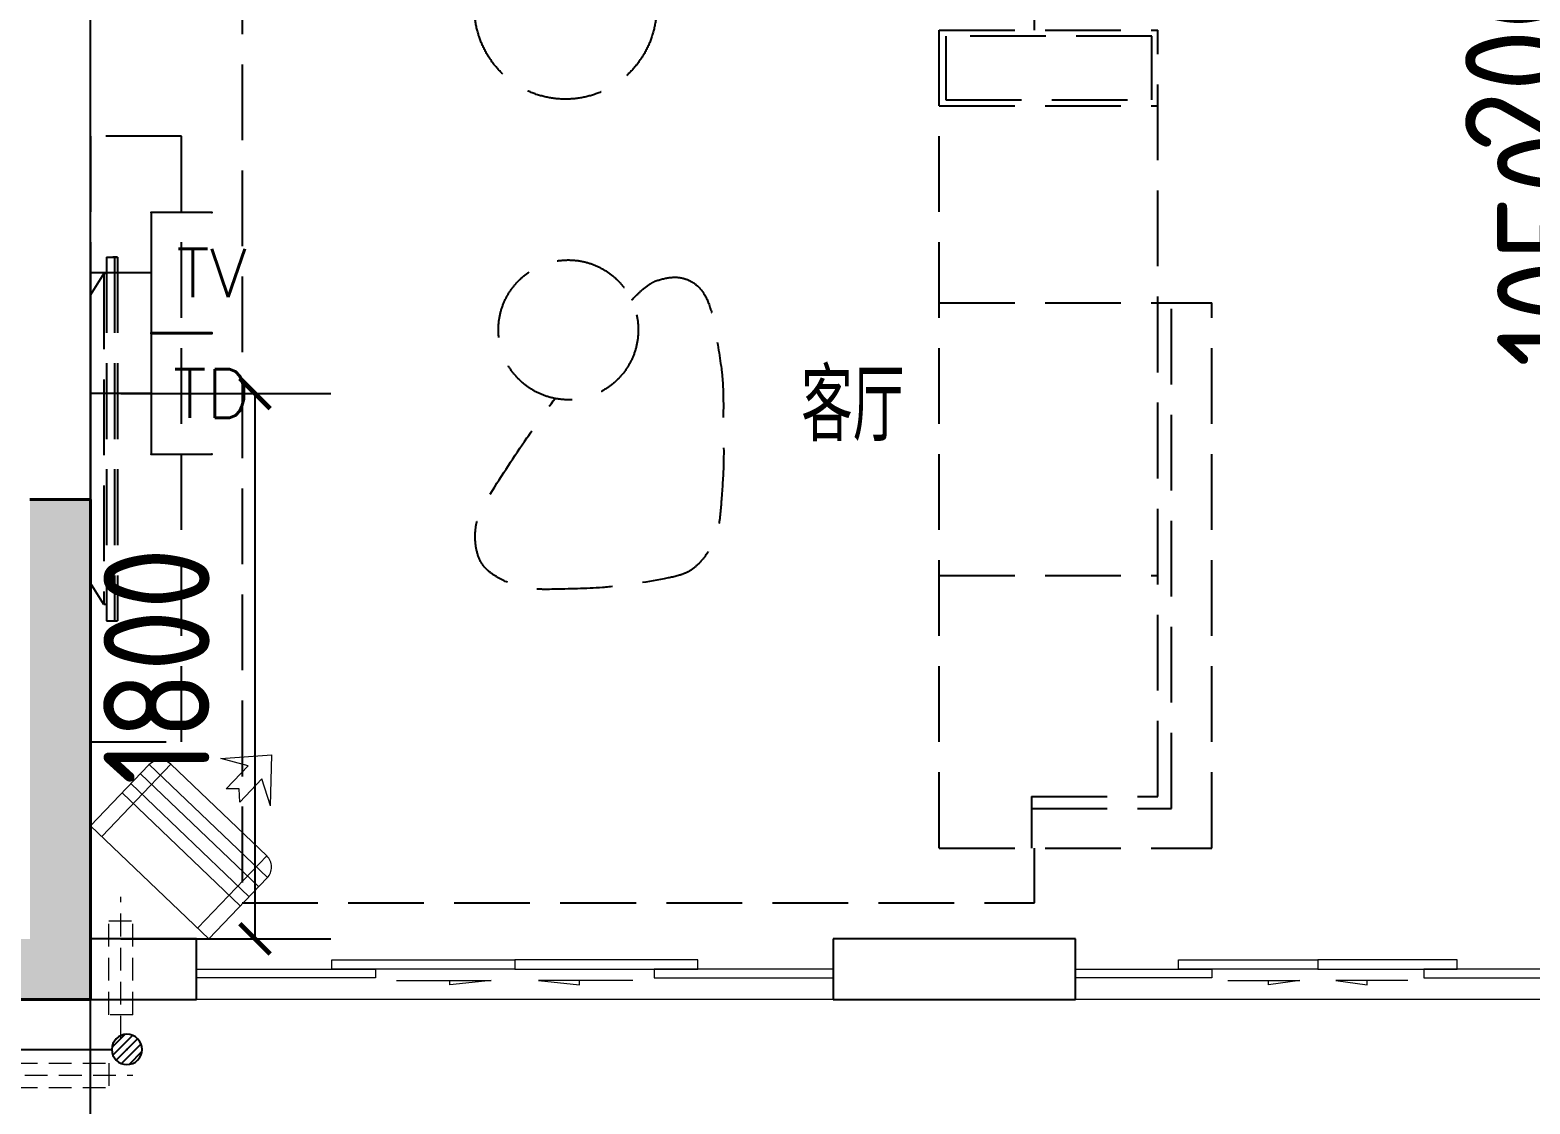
# Model space of a CAD drawing. Extents: x 3753737 to 4713801, y -857380 to 24339.
# Drawn here: x 4237514 to 4242463, y -707968 to -704423 of the extents above; entities that cross this region are included whole.
import ezdxf
from ezdxf.enums import TextEntityAlignment as Align

# ---------------------------------------------------------------- set-up
doc = ezdxf.new("R2010")
doc.units = 0
doc.header["$LTSCALE"] = 1000
doc.header["$MEASUREMENT"] = 0
doc.linetypes.add('A户型$0$DASH', pattern=[0.35, 0.25, -0.1])
doc.linetypes.add('HIDDEN', pattern=[0.375, 0.25, -0.125])
doc.layers.get('0').update_dxf_attribs({"linetype": 'CONTINUOUS'})
doc.layers.get('Defpoints').update_dxf_attribs({"linetype": 'CONTINUOUS'})
for name, color, linetype in [('!!电气', 1, 'CONTINUOUS'), ('5fur', 175, 'CONTINUOUS'), ('EQUIP-通讯', 3, 'CONTINUOUS'), ('LVTRY', 252, 'CONTINUOUS'), ('VPIPE-凝结', 150, 'CONTINUOUS'), ('WALL', 252, 'CONTINUOUS')]:
    doc.layers.add(name, color=color, linetype=linetype)
for name, color, linetype, lineweight in [('COLUMN', 252, 'CONTINUOUS', 40), ('PUB_HATCH', 8, 'CONTINUOUS', 9), ('PUB_TEXT', 7, 'CONTINUOUS', 20), ('WINDOW', 146, 'CONTINUOUS', 20), ('平面-空调室内机', 176, 'CONTINUOUS', 9), ('平面-空调预留孔', 252, 'CONTINUOUS', 15)]:
    doc.layers.add(name, color=color, linetype=linetype, lineweight=lineweight)
doc.styles.add('_TEL_DIM', font='SIMPLEX', dxfattribs={"width": 0.8, "height": 3.5, "bigfont": 'HZTXT'})
doc.styles.get("Standard").update_dxf_attribs({"font": 'gbenor.shx', "bigfont": 'gbcbig.shx'})
doc.dimstyles.get("Standard").update_dxf_attribs({"dimscale": 100, "dimtxt": 3.5, "dimasz": 1, "dimexe": 2.5, "dimexo": 3, "dimgap": 1.5, "dimtad": 1, "dimdec": 0, "dimzin": 0, "dimdsep": 46, "dimtxsty": 'Standard', "dimblk": 'ARCHTICK', "dimcen": 0.09, "dimadec": 0, "dimazin": 0, "dimtfac": 1, "dimtdec": 0, "dimtix": 1, "dimtmove": 2, "dimatfit": 3, "dimfxl": 1, "dimtolj": 1, "dimtzin": 0, "dimarcsym": 0})

# ---------------------------------------------------------------- blocks, each defined once
blk = doc.blocks.new('GFDGFSDFGD')
at = {"layer": 'PUB_HATCH'}
blk.add_hatch(color=256, dxfattribs=at).paths.add_polyline_path([(448216.6, 365523.7), (449216.6, 365523.7), (449216.6, 367173.7), (449016.6, 367173.7), (449016.6, 365723.7), (448216.6, 365723.7)])
at = {"layer": 'COLUMN', "color": 252}
for p, q in [((449216.6, 367173.7), (449016.6, 367173.7)), ((449216.6, 365523.7), (449216.6, 367173.7)), ((448216.6, 365523.7), (449216.6, 365523.7))]:
    blk.add_line(p, q, dxfattribs=at)
blk = doc.blocks.new('$lvtry$00000171')
for p, q in [((-74.2, 10.6), (-10.6, 74.2)), ((-69.8, -27.4), (27.4, 69.8)), ((-53, -53), (53, 53)), ((-27.4, -69.8), (69.8, 27.4)), ((10.6, -74.2), (74.2, -10.6))]:
    blk.add_line(p, q)
blk.add_circle((0, 0), 75)
blk.add_point((0, 0))
blk = doc.blocks.new('dasdasf1sa2f31as32f')
at = {"color": 8}
for p, q in [((-116, 585.6), (43.3, 640.5)), ((82.7, 476.6), (43.3, 640.5)), ((-22.8, 585.5), (-116, 585.6)), ((-22.8, 585.5), (-73.4, 493.2)), ((32.4, 555.1), (-18.1, 462.9)), ((82.7, 476.6), (32.4, 555.1)), ((-473.5, 259.7), (-339.5, 504)), ((-269.8, 524.3), (-427.7, 236.5)), ((134.6, 245.5), (-338.8, 505.1)), ((-269.8, 524.3), (113.7, 314)), ((-31.3, 504.4), (-73.4, 493.2)), ((-18.1, 462.9), (-31.3, 504.4)), ((114.7, 208.4), (-359.1, 468.2)), ((92.6, 168.8), (-380.9, 428.5)), ((72.3, 131.9), (-401.1, 391.6)), ((113.7, 314), (-44.2, 26.2)), ((0, 0), (-473.5, 259.7)), ((134, 244.4), (0, 0))]:
    blk.add_line(p, q, dxfattribs=at)
for centre, start, end in [((-294.5, 479.4), 61.2593, 151.2593), ((89, 269), 331.2593, 61.2593)]:
    blk.add_arc(centre, 51.3, start, end, dxfattribs=at)
blk = doc.blocks.new('dongkong')
at = {"layer": '平面-空调预留孔', "color": 8, "linetype": 'HIDDEN', "ltscale": 0.3}
for p, q in [((-603796, 210899.9), (-603796, 210431.5)), ((-603836, 210821), (-603836, 210510.8)), ((-603836, 210821), (-603756, 210821)), ((-603756, 210821), (-603756, 210510.8))]:
    blk.add_line(p, q, dxfattribs=at)
blk.add_lwpolyline([(-603756, 210510.8), (-603836, 210510.8)], dxfattribs=at)
blk = doc.blocks.new('GDGDRGDGDRGDR')
at = {"layer": '平面-空调室内机', "ltscale": 0.3}
for p, rotation in [((-154479.5, 653502.9), 180), ((659787.3, 1046278.1), 89.99999999999999)]:
    blk.add_blockref('dongkong', p, dxfattribs=dict(at, rotation=rotation))
at = {"layer": '平面-空调预留孔', "rotation": 344.9999999966897}
blk.add_blockref('dasdasf1sa2f31as32f', (449606.8, 442932.1), dxfattribs=at)
blk = doc.blocks.new('FGDGDGRDGRRD')
at = {"layer": '5fur', "color": 252, "linetype": 'A户型$0$DASH'}
for p, q in [((423434.8, 366694.8), (423434.8, 363577.1)), ((426049.7, 366458.3), (426049.7, 366694.8)), ((425734.9, 363758.3), (425734.9, 366458.3)), ((425734.9, 366458.3), (426457.1, 366458.3)), ((426457.1, 363928.3), (426457.1, 366458.3)), ((426437.1, 366438.3), (425757.1, 366438.3)), ((425757.1, 366438.3), (425757.1, 366228.3)), ((426437.1, 366228.3), (426437.1, 366438.3)), ((425734.9, 366208.3), (426457.1, 366208.3)), ((425757.1, 366228.3), (426437.1, 366228.3)), ((423234.8, 366108.3), (422934.8, 366108.3)), ((422934.8, 366108.3), (422934.8, 364108.3)), ((423234.8, 364108.3), (423234.8, 366108.3)), ((422987.3, 365708.3), (422987.3, 364508.3)), ((422987.3, 365708.3), (423024.1, 365708.3)), ((422987.3, 365708.3), (422987.3, 364508.3)), ((422987.3, 365708.3), (423024.1, 365708.3)), ((423024.1, 365708.3), (423008.3, 365708.3)), ((423024.1, 365708.3), (423008.3, 365708.3)), ((423013.6, 365708.3), (423013.6, 364508.3)), ((423013.6, 365708.3), (423013.6, 364508.3)), ((423024.1, 365708.3), (423024.1, 364508.3)), ((423024.1, 365708.3), (423024.1, 364508.3)), ((422978.2, 365654.9), (422934.8, 365583.7)), ((422978.2, 365654.9), (422934.8, 365583.7)), ((422978.2, 365654.9), (422978.2, 364561.7)), ((422987.3, 365654.9), (422978.2, 365654.9)), ((422978.2, 365654.9), (422978.2, 364561.7)), ((422987.3, 365654.9), (422978.2, 365654.9)), ((422934.8, 365583.7), (422934.8, 364632.9)), ((425734.9, 365558.3), (426634.9, 365558.3)), ((426501.6, 363888.3), (426501.6, 365558.3)), ((426634.9, 363758.3), (426634.9, 365558.3)), ((422978.2, 364561.7), (422934.8, 364632.9)), ((425734.9, 364658.3), (426457.1, 364658.3)), ((422987.3, 364561.7), (422978.2, 364561.7)), ((422987.3, 364508.3), (423024.1, 364508.3)), ((422934.8, 364108.3), (423234.8, 364108.3)), ((426039.6, 363928.3), (426457.1, 363928.3)), ((426039.6, 363928.3), (426039.6, 363758.3)), ((426039.6, 363888.3), (426501.6, 363888.3)), ((425734.9, 363758.3), (426634.9, 363758.3)), ((426049.7, 363577.1), (426049.7, 363758.3)), ((423434.8, 363577.1), (426049.7, 363577.1))]:
    blk.add_line(p, q, dxfattribs=at)
for centre, radius in [((424502, 366530.1), 300), ((424511.4, 365468.5), 230.7)]:
    blk.add_circle(centre, radius, dxfattribs=at)
for points, knots in [([(424797.2, 365629.4), (424813.8, 365634.4), (424845.2, 365644), (424899.6, 365641.2), (424947.9, 365610.6), (424986.4, 365538.2), (425001.6, 365431), (425025, 365302), (425021.4, 365163.1), (425026.4, 365033.5), (425016.7, 364916), (425010.6, 364812.7), (424973, 364725.6), (424910.4, 364663.5), (424795.2, 364640.3), (424655.8, 364616.2), (424495.3, 364613.3), (424373.4, 364609.7), (424289.6, 364642.4), (424219.5, 364687.5), (424200.6, 364767.1), (424207.9, 364851.1), (424274.9, 364963.1), (424362.5, 365095.1), (424435.6, 365199.3), (424467.5, 365242.1)], [6220.354956, 6220.354956, 6220.354956, 6220.354956, 6328.248444, 6424.175246, 6551.938256, 6664.444537, 6925.611536, 7222.839725, 7482.686159, 7791.452209, 8032.235501, 8220.613415, 8433.331676, 8613.33223, 8743.051056, 9155.054309, 9500.513737, 9749.309695, 9902.88319, 10060.117754, 10246.160301, 10376.205536, 10582.082087, 11043.082338, 11376.115328, 11376.115328, 11376.115328, 11376.115328]), ([(424720.4, 365566.2), (424729, 365575.6), (424748.1, 365595), (424773.7, 365616.7), (424791.9, 365626.5), (424797.2, 365629.4)], [6012.273466, 6012.273466, 6012.273466, 6012.273466, 6091.3752, 6182.540427, 6220.354956, 6220.354956, 6220.354956, 6220.354956])]:
    blk.add_open_spline(points, degree=3, knots=knots, dxfattribs=at)
blk = doc.blocks.new('$DorLib2D$00000138')
at = {"color": 0, "linetype": 'Continuous'}
for p, q in [((-0.2875, 0), (-0.2875, 0.1538)), ((-0.2875, 0.1538), (0, 0.1538)), ((0, 0.1538), (0, 0)), ((0.2875, 0.1538), (0, 0.1538)), ((0.2875, 0), (0.2875, 0.1538)), ((-0.5, -0.1399), (-0.5, 0)), ((-0.5, 0), (-0.2188, 0)), ((0, 0), (-0.2875, 0)), ((-0.2188, 0), (-0.2188, -0.1399)), ((0, 0), (0.2875, 0)), ((0.2188, 0), (0.2188, -0.1399)), ((0.5, 0), (0.2188, 0)), ((0.5, 0), (0.5, -0.1946)), ((0.5, -0.1399), (0.5, 0)), ((-0.2188, -0.1399), (-0.5, -0.1399)), ((0.2188, -0.1399), (0.5, -0.1399)), ((-0.1857, -0.186), (-0.037, -0.186)), ((-0.037, -0.186), (-0.1019, -0.2583)), ((-0.1019, -0.2583), (-0.1019, -0.186)), ((0.1857, -0.186), (0.037, -0.186)), ((0.037, -0.186), (0.1019, -0.2583)), ((0.1019, -0.2583), (0.1019, -0.186))]:
    blk.add_line(p, q, dxfattribs=at)
blk = doc.blocks.new('A$C1C403CBE')
at = {"layer": 'VPIPE-凝结', "color": 252, "ltscale": 0.1}
blk.add_line((28330, 1535), (28670, 1535), dxfattribs=at)
at = {"layer": 'WALL', "color": 252}
for p, q in [((28600, 1900), (28600, 5200)), ((28950, 1900), (28600, 1900)), ((28950, 1700), (28950, 1900)), ((31849.9, 1900), (31050, 1900)), ((31050, 1900), (31050, 1700)), ((31849.9, 1700), (31849.9, 1900)), ((28600, 1700), (28950, 1700)), ((28600, 100), (28600, 1700)), ((31050, 1700), (31849.9, 1700))]:
    blk.add_line(p, q, dxfattribs=at)
at = {"layer": 'WINDOW', "color": 252}
for p, q in [((31050, 1700), (28950, 1700)), ((33449.9, 1700), (31849.9, 1700))]:
    blk.add_line(p, q, dxfattribs=at)
at = {"color": 252}
for name, p in [('GFDGFSDFGD', (-420616.6, -363823.7)), ('GDGDRGDGDRGDR', (-420616.6, -441032.1))]:
    blk.add_blockref(name, p, dxfattribs=at)
blk.add_blockref('FGDGDGRDGRRD', (-394334.8, -361558.3))
at = {"layer": 'LVTRY', "color": 252, "xscale": -0.6666666667107825, "yscale": 0.6666666667107825, "rotation": 90.00000000602213}
blk.add_blockref('$lvtry$00000171', (28720, 1535), dxfattribs=at)
at = {"layer": 'WINDOW', "color": 252, "yscale": -200, "rotation": 179.9999999989443}
for p, xscale, zscale in [((30000, 1800), 2100, 2100), ((32649.9, 1800), 1600, 1600)]:
    blk.add_blockref('$DorLib2D$00000138', p, dxfattribs=dict(at, xscale=xscale, zscale=zscale))
at = {"layer": 'PUB_TEXT', "color": 252}
blk.add_text('客厅', height=236.31, dxfattribs=at).set_placement((30945, 3542.5))
blk = doc.blocks.new('$equip$00001802')
for p, q in [((-0.5, 0.499), (-0.5, 0.999)), ((0.5, 0.999), (0.5, 0.499)), ((0.5, 0.499), (-0.5, 0.499)), ((0, 0.5), (0, 0))]:
    blk.add_line(p, q)
for p in [(-0.5, 0.999), (0.5, 0.999), (-0.5, 0.499), (0.5, 0.499), (0, 0)]:
    blk.add_point(p)
at = {"color": 7, "style": '_TEL_DIM'}
blk.add_attdef('$TEXT$', text='', height=0.4, dxfattribs=at).set_placement((0, 0.999), align=Align.MIDDLE_CENTER)
at = {"color": 7, "style": '_TEL_DIM', "flags": 1}
blk.add_attdef('A', text='', height=0.00002, dxfattribs=at).set_placement((0, 0), align=Align.MIDDLE_CENTER)
blk = doc.blocks.new('$equip$00002670')
for p, q in [((-0.5, 0.499), (-0.5, 0.999)), ((0.5, 0.999), (0.5, 0.499)), ((0.5, 0.499), (-0.5, 0.499)), ((0, 0.5), (0, 0))]:
    blk.add_line(p, q)
for p in [(-0.5, 0.999), (0.5, 0.999), (-0.5, 0.499), (0.5, 0.499), (0, 0)]:
    blk.add_point(p)
at = {"color": 7, "style": '_TEL_DIM'}
blk.add_attdef('$TEXT$', text='', height=0.4, dxfattribs=at).set_placement((0, 0.999), align=Align.MIDDLE_CENTER)
at = {"color": 7, "style": '_TEL_DIM', "flags": 1}
blk.add_attdef('A', text='', height=0.000025, dxfattribs=at).set_placement((0, 0), align=Align.MIDDLE_CENTER)
blk = doc.blocks.new('_ArchTick')
at = {"color": 0, "linetype": 'ByBlock', "const_width": 0.15}
blk.add_lwpolyline([(-0.5, -0.5), (0.5, 0.5)], dxfattribs=at)
blk = doc.blocks.new('*D219')
at = {"layer": '!!电气', "color": 0, "lineweight": -2, "transparency": 16777216}
for p, q in [((4237813.5, -705622.9), (4238506.2, -705622.9)), ((4238256.2, -707422.9), (4238256.2, -705622.9)), ((4237813.5, -707422.9), (4238506.2, -707422.9))]:
    blk.add_line(p, q, dxfattribs=at)
at = {"layer": 'Defpoints', "color": 0, "transparency": 16777216}
for p in [(4237513.5, -705622.9), (4238256.2, -705622.9), (4237513.5, -707422.9)]:
    blk.add_point(p, dxfattribs=at)
at = {"layer": '!!电气', "color": 0, "lineweight": -2, "transparency": 16777216, "xscale": 100, "yscale": 100, "zscale": 100}
for p, rotation in [((4238256.2, -705622.9), 90), ((4238256.2, -707422.9), 270)]:
    blk.add_blockref('_ArchTick', p, dxfattribs=dict(at, rotation=rotation))
at = {"layer": '!!电气', "color": 0, "transparency": 16777216, "insert": (4237931.2, -706522.9), "char_height": 350, "attachment_point": 5, "rotation": 90}
blk.add_mtext('\\A1;1800', dxfattribs=at)
blk = doc.blocks.new('*D220')
at = {"layer": '!!电气', "color": 0, "lineweight": -2, "transparency": 16777216}
for p, q in [((4243013.5, -704622.9), (4242604.8, -704622.9)), ((4242854.8, -704622.9), (4242854.8, -705673.2)), ((4243013.4, -705673.2), (4242604.8, -705673.2))]:
    blk.add_line(p, q, dxfattribs=at)
at = {"layer": 'Defpoints', "color": 0, "transparency": 16777216}
for p in [(4243313.5, -704622.9), (4242854.8, -705673.2), (4243313.4, -705673.2)]:
    blk.add_point(p, dxfattribs=at)
at = {"layer": '!!电气', "color": 0, "lineweight": -2, "transparency": 16777216, "xscale": 100, "yscale": 100, "zscale": 100}
for p, rotation in [((4242854.8, -704622.9), 90), ((4242854.8, -705673.2), 270)]:
    blk.add_blockref('_ArchTick', p, dxfattribs=dict(at, rotation=rotation))
at = {"layer": '!!电气', "color": 0, "transparency": 16777216, "insert": (4242529.8, -705148), "char_height": 350, "attachment_point": 5, "rotation": 90}
blk.add_mtext('\\A1;1050', dxfattribs=at)
blk = doc.blocks.new('*D255')
at = {"layer": '!!电气', "color": 0, "lineweight": -2, "transparency": 16777216}
for p, q in [((4242854.8, -704422.9), (4242854.8, -704322.9)), ((4242713.4, -704422.9), (4242604.8, -704422.9)), ((4242854.8, -704622.9), (4242854.8, -704422.9)), ((4242713.4, -704622.9), (4242604.8, -704622.9)), ((4242854.8, -704622.9), (4242854.8, -704722.9))]:
    blk.add_line(p, q, dxfattribs=at)
at = {"layer": 'Defpoints', "color": 0, "transparency": 16777216}
for p in [(4242854.8, -704422.9), (4243013.4, -704422.9), (4243013.4, -704622.9)]:
    blk.add_point(p, dxfattribs=at)
at = {"layer": '!!电气', "color": 0, "lineweight": -2, "transparency": 16777216, "xscale": 100, "yscale": 100, "zscale": 100}
for p, rotation in [((4242854.8, -704422.9), 270), ((4242854.8, -704622.9), 90)]:
    blk.add_blockref('_ArchTick', p, dxfattribs=dict(at, rotation=rotation))
at = {"layer": '!!电气', "color": 0, "transparency": 16777216, "insert": (4242424.5, -704522.9), "char_height": 350, "attachment_point": 5, "rotation": 90}
blk.add_mtext('\\A1;200', dxfattribs=at)

msp = doc.modelspace()

# ---------------------------------------------------------------- block references
at = {"layer": '!!电气'}
msp.add_blockref('A$C1C403CBE', (4209113.4, -709322.9), dxfattribs=at)
at = {"layer": 'EQUIP-通讯', "color": 6}
ref = msp.add_blockref('$equip$00001802', (4237713.5, -705224.8), dxfattribs=dict(at, xscale=-400, yscale=400, zscale=400, rotation=270.000000001303))
ref.add_attrib('$TEXT$', 'TV', dxfattribs={"layer": '0', "color": 7, "height": 160, "style": '_TEL_DIM'}).set_placement((4238113.1, -705224.8), align=Align.MIDDLE_CENTER)
ref = msp.add_blockref('$equip$00002670', (4237713.5, -705622.9), dxfattribs=dict(at, xscale=-400, yscale=400, zscale=400, rotation=270.000000001303))
ref.add_attrib('$TEXT$', 'TD', dxfattribs={"layer": '0', "color": 7, "height": 160, "style": '_TEL_DIM'}).set_placement((4238113.1, -705622.9), align=Align.MIDDLE_CENTER)

# ---------------------------------------------------------------- dimensions: what is measured, and where the dimension line sits
at = {"layer": '!!电气', "color": 2}
dim = msp.add_linear_dim(base=(4242854.8, -704422.9), p1=(4243013.4, -704622.9), p2=(4243013.4, -704422.9), angle=90, dimstyle='Standard', override={"dimzin": 8}, dxfattribs=at)
dim.commit()
dim.dimension.update_dxf_attribs({"geometry": '*D255', "text_midpoint": (4242424.5, -704522.9), "dimtype": 128})
at = {"layer": '!!电气'}
dim = msp.add_linear_dim(base=(4242854.8, -705673.2), p1=(4243313.5, -704622.9), p2=(4243313.4, -705673.2), angle=90, dimstyle='Standard', override={"dimzin": 8}, dxfattribs=at)
dim.commit()
dim.dimension.update_dxf_attribs({"geometry": '*D220', "text_midpoint": (4242529.8, -705148)})
at = {"layer": '!!电气', "color": 1}
dim = msp.add_linear_dim(base=(4238256.2, -705622.9), p1=(4237513.5, -707422.9), p2=(4237513.5, -705622.9), angle=90, dimstyle='Standard', override={"dimzin": 8}, dxfattribs=at)
dim.commit()
dim.dimension.update_dxf_attribs({"geometry": '*D219', "text_midpoint": (4237931.2, -706522.9)})

doc.saveas('drawing.dxf')
